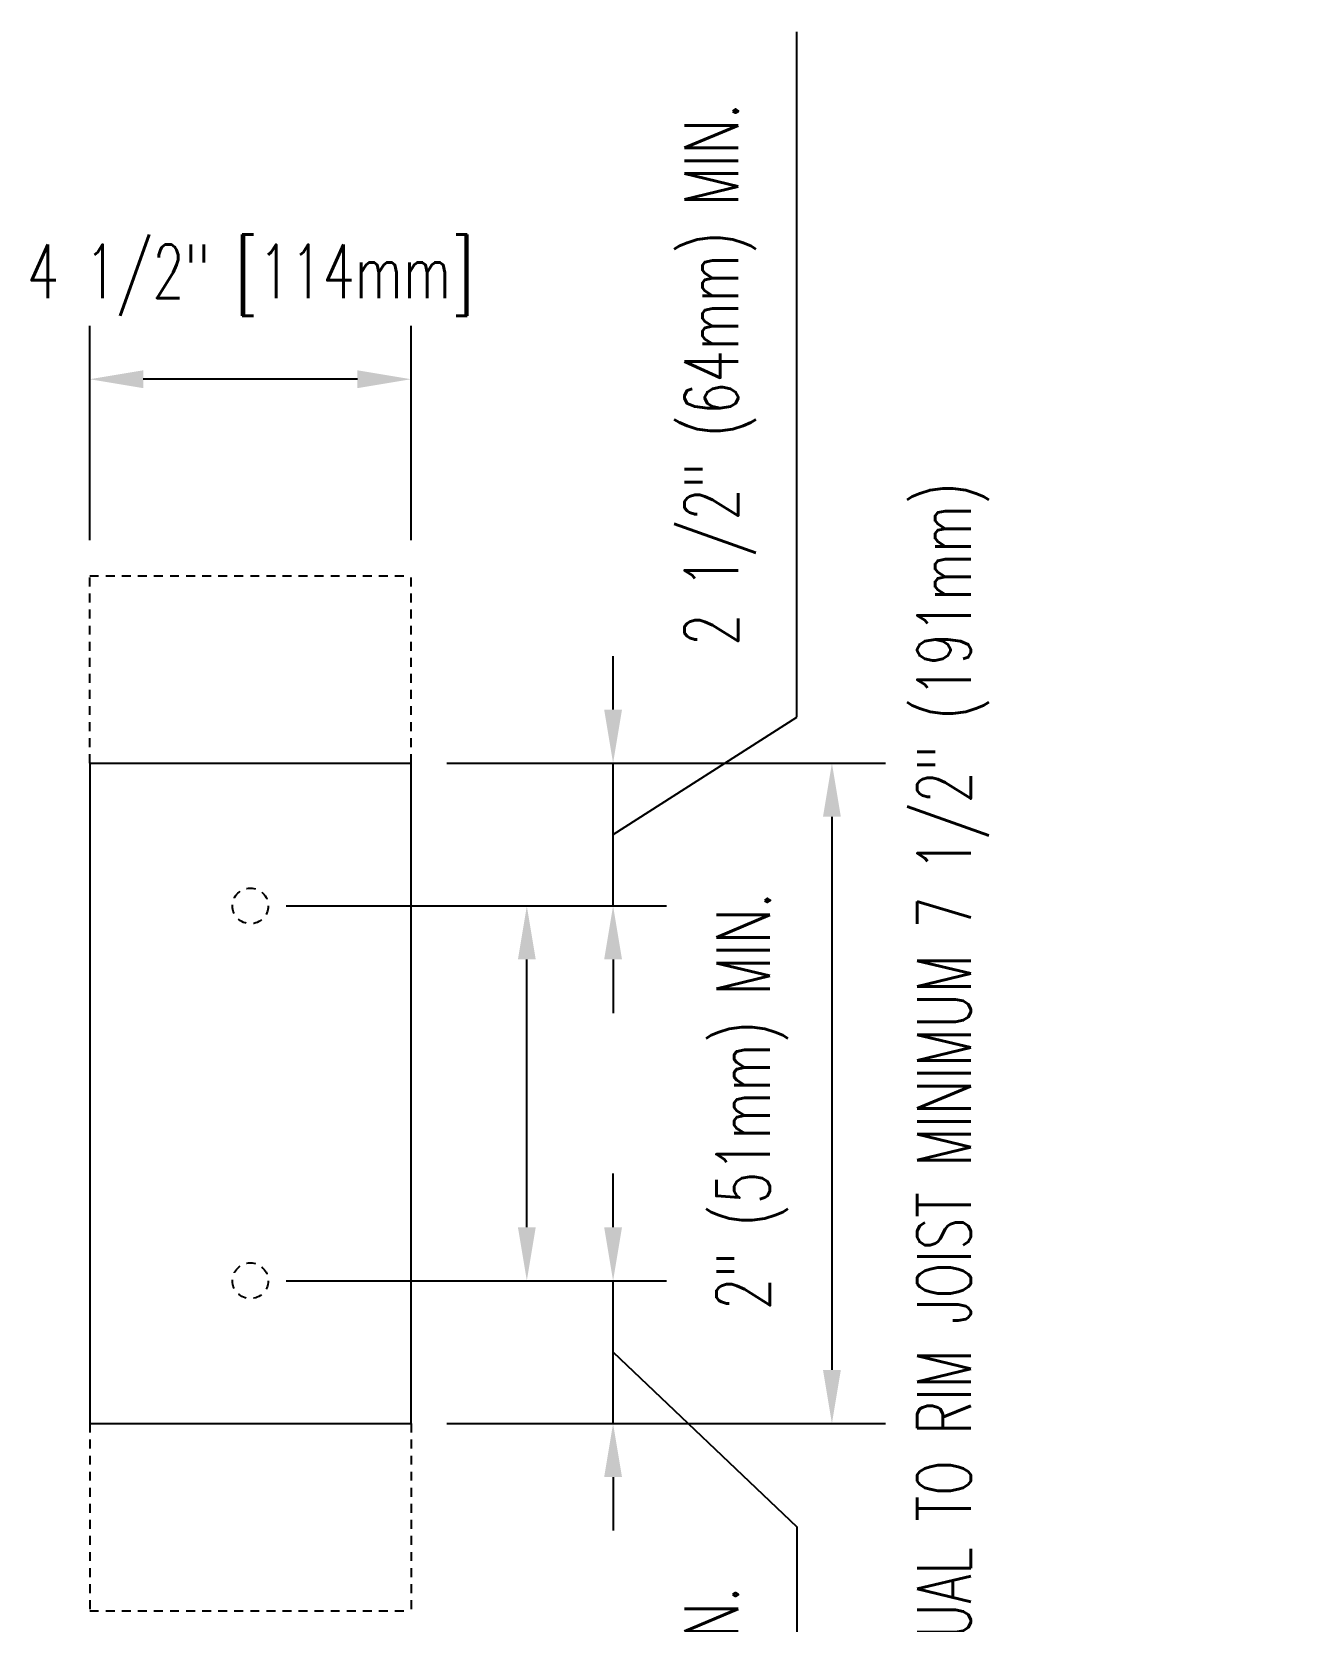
# Model space of a CAD drawing. Header units: inches. Extents: x 155.2 to 215.1, y 95.5 to 189.3.
# Drawn here: x 197.3 to 215.08, y 166.99 to 189.25 of the extents above; entities that cross this region are included whole.
import ezdxf

# ---------------------------------------------------------------- set-up
doc = ezdxf.new("R2010")
doc.units = ezdxf.units.IN
doc.header["$MEASUREMENT"] = 0
doc.header["$PDMODE"] = 3
doc.header["$PDSIZE"] = 0.0625
doc.linetypes.add('HIDDEN2', pattern=[0.1875, 0.125, -0.0625])
for name, color, linetype in [('LINE18', 9, 'Continuous'), ('LINE9', 9, 'Continuous'), ('TEXT', 4, 'Continuous')]:
    doc.layers.add(name, color=color, linetype=linetype)
doc.styles.add('DIM', font='romans.shx', dxfattribs={"width": 0.7})
doc.dimstyles.new('ext_8', dxfattribs={"dimscale": 8, "dimtxt": 0.09375, "dimasz": 0.09375, "dimexe": 0.09375, "dimexo": 0.0625, "dimgap": 0.0625, "dimtad": 1, "dimdec": 1, "dimzin": 3, "dimdsep": 46, "dimlunit": 4, "dimtxsty": 'DIM', "dimcen": 0.09, "dimdle": 0.09375, "dimclrt": 4, "dimadec": 0, "dimazin": 0, "dimtfac": 1, "dimtdec": 1, "dimtmove": 2, "dimatfit": 3, "dimfxl": 1, "dimfrac": 2, "dimtolj": 1, "dimtzin": 0, "dimarcsym": 0})

# ---------------------------------------------------------------- blocks, each defined once
blk = doc.blocks.new('*D1')
at = {"layer": 'Defpoints', "color": 0, "transparency": 16777216}
for p in [(198.113, 184.385), (198.113, 181.633), (202.613, 181.633)]:
    blk.add_point(p, dxfattribs=at)
at = {"layer": 'TEXT', "color": 0, "lineweight": -2, "transparency": 16777216}
for p, q in [((198.113, 182.133), (198.113, 185.135)), ((202.613, 182.133), (202.613, 185.135)), ((201.863, 184.385), (198.863, 184.385))]:
    blk.add_line(p, q, dxfattribs=at)
at = {"layer": 'TEXT', "color": 0, "transparency": 16777216}
for points in [[(198.863, 184.51), (198.863, 184.26), (198.113, 184.385)], [(201.863, 184.51), (201.863, 184.26), (202.613, 184.385)]]:
    blk.add_solid(points, dxfattribs=at)
at = {"layer": 'TEXT', "color": 4, "transparency": 16777216, "insert": (200.363, 185.771), "char_height": 0.75, "attachment_point": 5, "style": 'DIM'}
blk.add_mtext('\\A1;4 1/2" [114mm]', dxfattribs=at)
blk = doc.blocks.new('*D2')
at = {"layer": 'Defpoints', "color": 0, "transparency": 16777216}
for p in [(202.613, 179.008), (202.613, 169.758), (208.506, 169.758)]:
    blk.add_point(p, dxfattribs=at)
at = {"layer": 'TEXT', "color": 0, "lineweight": -2, "transparency": 16777216}
for p, q in [((203.113, 179.008), (209.256, 179.008)), ((208.506, 178.258), (208.506, 170.508)), ((203.113, 169.758), (209.256, 169.758))]:
    blk.add_line(p, q, dxfattribs=at)
at = {"layer": 'TEXT', "color": 0, "transparency": 16777216}
for points in [[(208.381, 178.258), (208.631, 178.258), (208.506, 179.008)], [(208.381, 170.508), (208.631, 170.508), (208.506, 169.758)]]:
    blk.add_solid(points, dxfattribs=at)
at = {"layer": 'TEXT', "color": 4, "transparency": 16777216, "insert": (210.201, 174.383), "char_height": 0.75, "attachment_point": 5, "rotation": 90, "style": 'DIM'}
blk.add_mtext('\\A1;EQUAL TO RIM JOIST MINIMUM 7 1/2" (191mm) ', dxfattribs=at)
blk = doc.blocks.new('*D3')
at = {"layer": 'Defpoints', "color": 0, "transparency": 16777216}
for p in [(200.363, 171.758), (205.442, 171.758), (202.613, 169.758)]:
    blk.add_point(p, dxfattribs=at)
at = {"layer": 'TEXT', "color": 0, "lineweight": -2, "transparency": 16777216}
for p, q in [((205.442, 172.508), (205.442, 173.258)), ((200.863, 171.758), (206.192, 171.758)), ((205.442, 169.758), (205.442, 171.758)), ((205.442, 169.758), (205.442, 171.758)), ((205.442, 170.758), (208.013, 168.313)), ((203.113, 169.758), (206.192, 169.758)), ((205.442, 169.008), (205.442, 168.258)), ((208.013, 168.313), (208.013, 160.788))]:
    blk.add_line(p, q, dxfattribs=at)
at = {"layer": 'TEXT', "color": 0, "transparency": 16777216}
for points in [[(205.317, 172.508), (205.567, 172.508), (205.442, 171.758)], [(205.317, 169.008), (205.567, 169.008), (205.442, 169.758)]]:
    blk.add_solid(points, dxfattribs=at)
at = {"layer": 'TEXT', "color": 4, "transparency": 16777216, "insert": (206.942, 164.551), "char_height": 0.75, "attachment_point": 5, "rotation": 90, "style": 'DIM'}
blk.add_mtext('\\A1;2" (51mm) MIN.', dxfattribs=at)
blk = doc.blocks.new('*D4')
at = {"layer": 'Defpoints', "color": 0, "transparency": 16777216}
for p in [(200.363, 177.008), (204.234, 177.008), (200.363, 171.758)]:
    blk.add_point(p, dxfattribs=at)
at = {"layer": 'TEXT', "color": 0, "lineweight": -2, "transparency": 16777216}
for p, q in [((200.863, 177.008), (204.984, 177.008)), ((204.234, 172.508), (204.234, 176.258)), ((200.863, 171.758), (204.984, 171.758))]:
    blk.add_line(p, q, dxfattribs=at)
at = {"layer": 'TEXT', "color": 0, "transparency": 16777216}
for points in [[(204.109, 176.258), (204.359, 176.258), (204.234, 177.008)], [(204.109, 172.508), (204.359, 172.508), (204.234, 171.758)]]:
    blk.add_solid(points, dxfattribs=at)
at = {"layer": 'TEXT', "color": 4, "transparency": 16777216, "insert": (207.388, 174.273), "char_height": 0.75, "attachment_point": 5, "rotation": 90, "style": 'DIM'}
blk.add_mtext('\\A1;2" (51mm) MIN.', dxfattribs=at)
blk = doc.blocks.new('*D5')
at = {"layer": 'Defpoints', "color": 0, "transparency": 16777216}
for p in [(202.613, 179.008), (205.442, 179.008), (200.363, 177.008)]:
    blk.add_point(p, dxfattribs=at)
at = {"layer": 'TEXT', "color": 0, "lineweight": -2, "transparency": 16777216}
for p, q in [((208.013, 179.652), (208.013, 189.252)), ((205.442, 179.758), (205.442, 180.508)), ((205.442, 178.008), (208.013, 179.652)), ((203.113, 179.008), (206.192, 179.008)), ((205.442, 177.008), (205.442, 179.008)), ((205.442, 177.008), (205.442, 179.008)), ((200.863, 177.008), (206.192, 177.008)), ((205.442, 176.258), (205.442, 175.508))]:
    blk.add_line(p, q, dxfattribs=at)
at = {"layer": 'TEXT', "color": 0, "transparency": 16777216}
for points in [[(205.317, 179.758), (205.567, 179.758), (205.442, 179.008)], [(205.317, 176.258), (205.567, 176.258), (205.442, 177.008)]]:
    blk.add_solid(points, dxfattribs=at)
at = {"layer": 'TEXT', "color": 4, "transparency": 16777216, "insert": (206.942, 184.452), "char_height": 0.75, "attachment_point": 5, "rotation": 90, "style": 'DIM'}
blk.add_mtext('\\A1;2 1/2" (64mm) MIN.', dxfattribs=at)

msp = doc.modelspace()

# ---------------------------------------------------------------- linework, layer by layer
at = {"layer": 'LINE18'}
for p, q in [((198.113, 179.008), (198.113, 169.758)), ((198.113, 179.008), (202.613, 179.008)), ((202.613, 169.758), (202.613, 179.008)), ((198.113, 169.758), (202.613, 169.758))]:
    msp.add_line(p, q, dxfattribs=at)
at = {"layer": 'LINE9', "linetype": 'HIDDEN2'}
for p, q in [((198.113, 181.633), (202.613, 181.633)), ((198.113, 179.008), (198.113, 181.633)), ((202.613, 179.008), (202.613, 181.633)), ((198.113, 169.758), (198.113, 167.133)), ((202.613, 169.758), (202.613, 167.133)), ((198.113, 167.133), (202.613, 167.133))]:
    msp.add_line(p, q, dxfattribs=at)
for centre in [(200.363, 177.008), (200.363, 171.758)]:
    msp.add_circle(centre, 0.25, dxfattribs=at)

# ---------------------------------------------------------------- dimensions: what is measured, and where the dimension line sits
at = {"layer": 'TEXT'}
for base, p1, p2, text, override, picture, middle in [((205.442, 179.008), (200.363, 177.008), (202.613, 179.008), '2 1/2" (64mm) MIN.', {"dimtmove": 1}, '*D5', (208.013, 180.152)), ((204.234, 177.008), (200.363, 171.758), (200.363, 177.008), '2" (51mm) MIN.', {"dimtmove": 2}, '*D4', (207.388, 174.273)), ((205.442, 171.758), (202.613, 169.758), (200.363, 171.758), '2" (51mm) MIN.', {"dimtmove": 1}, '*D3', (208.013, 167.813))]:
    dim = msp.add_linear_dim(base=base, p1=p1, p2=p2, angle=90, text=text, dimstyle='ext_8', override=override, dxfattribs=at)
    dim.commit()
    dim.dimension.update_dxf_attribs({"geometry": picture, "text_midpoint": middle, "dimtype": 160})
dim = msp.add_linear_dim(base=(198.113, 184.385), p1=(202.613, 181.633), p2=(198.113, 181.633), dimstyle='ext_8', dxfattribs=at)
dim.commit()
dim.dimension.update_dxf_attribs({"geometry": '*D1', "text_midpoint": (200.363, 185.771), "dimtype": 160})
dim = msp.add_linear_dim(base=(208.506, 169.758), p1=(202.613, 179.008), p2=(202.613, 169.758), angle=90, text='EQUAL TO RIM JOIST MINIMUM 7 1/2" (191mm) ', dimstyle='ext_8', dxfattribs=at)
dim.commit()
dim.dimension.update_dxf_attribs({"geometry": '*D2', "text_midpoint": (210.201, 174.383), "dimtype": 160})

doc.saveas('drawing.dxf')
